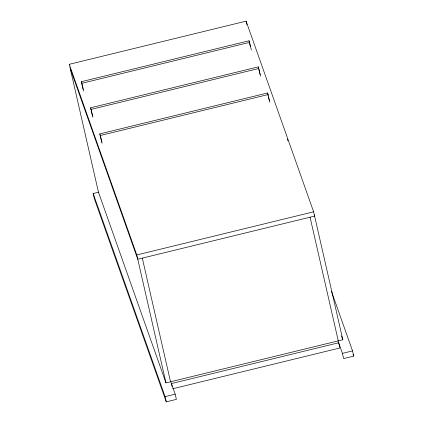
<?xml version="1.0" encoding="UTF-8"?>
<svg xmlns="http://www.w3.org/2000/svg" width="423" height="423" viewBox="0 0 423 423"><rect width="100%" height="100%" fill="white"/><g stroke="black" fill="none" stroke-linecap="round" stroke-linejoin="round"><path stroke-width="0.63" d="M69.272 64.301L246.107 21.15L313.623 211.812L342.826 339.743L165.985 382.894L98.469 192.227L69.272 64.301L136.788 254.963L165.985 382.894M83.093 89.433L81.327 81.708L249.073 40.772L251.399 50.094M81.327 81.708L81.888 83.294L249.633 42.363M92.478 116.177L90.57 107.802L258.31 66.871L260.642 76.188M90.57 107.802L91.13 109.393L258.876 68.457M101.721 142.271L99.807 133.895L267.553 92.965L269.879 102.287M99.807 133.895L100.373 135.487L268.119 94.556M170.58 381.128L175.196 394.173L176.386 399.386L166.281 401.85L94.355 198.736L93.166 193.523L98.85 192.137M136.788 254.963L313.623 211.812M172.632 388.785L339.875 347.981L338.686 342.767L171.442 383.576L172.103 386.469M93.166 193.523L165.092 396.637L175.196 394.173M342.434 353.364L352.539 350.9L353.728 356.113L343.624 358.577L342.434 353.364L338.035 340.943M287.328 139.067L287.989 140.928M314.157 214.836L314.601 216.079L137.761 259.225L70.244 68.563M331.426 291.267L352.539 350.9M353.073 354.247L353.728 356.113M341.509 336.015L342.826 339.743M310.054 217.184L338.278 340.853M267.553 92.965L268.14 95.54M268.436 96.83L269.319 100.695M258.31 66.871L260.076 74.601M246.107 21.15L246.942 24.804M249.073 40.772L250.395 46.572M142.308 258.12L170.532 381.784M165.092 396.637L166.281 401.85M100.373 135.487L102.133 143.217M91.13 109.393L92.896 117.118M81.888 83.294L83.654 91.024"/></g></svg>
